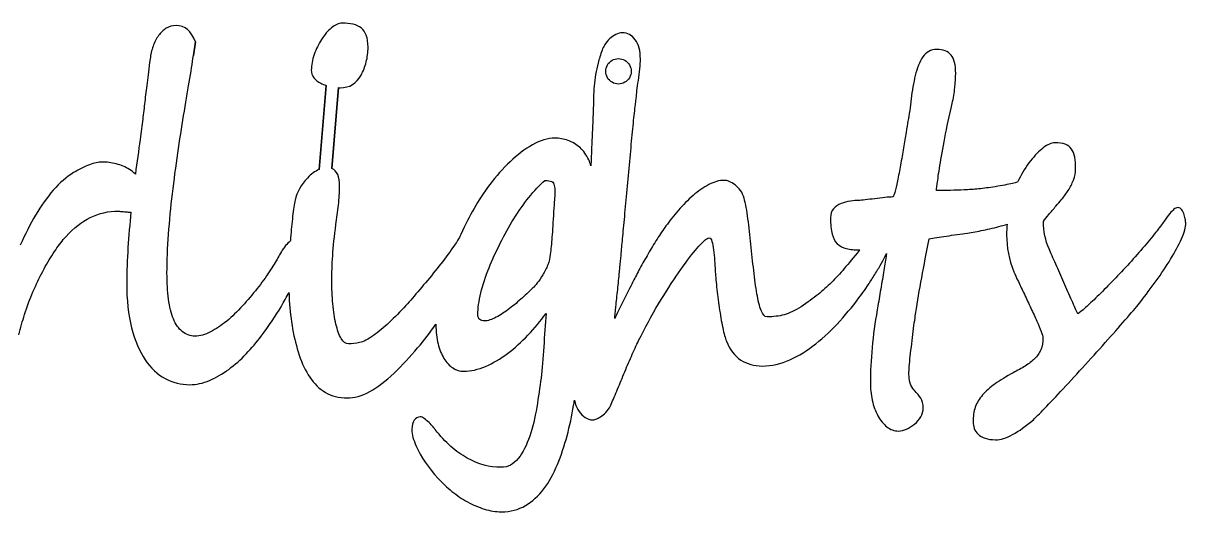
# Model space of a CAD drawing. Extents: x 31 to 161, y 109 to 137.
# Drawn here: x 96 to 160.8, y 109.4 to 136.6 of the extents above; entities that cross this region are included whole.
import ezdxf

# ---------------------------------------------------------------- set-up
doc = ezdxf.new("R2010")
doc.units = 0
doc.layers.add('Layer_1', color=7, linetype='CONTINUOUS')

msp = doc.modelspace()

# ---------------------------------------------------------------- linework, layer by layer
at = {"layer": 'Layer_1', "color": 7}
for points in [[(105.5148, 134.81153), (105.627311, 135.570002)], [(129.884393, 133.930636), (129.884393, 133.930636)], [(112.907386, 133.144655), (112.516909, 128.452711)], [(113.225061, 128.505613), (113.595683, 133.021169)], [(125.085007, 127.852861), (125.085004, 127.852861)]]:
    msp.add_lwpolyline(points, close=True, dxfattribs=at)
for points in [[(113.787611, 136.610697), (113.602296, 136.610677), (113.40706, 136.526891), (113.205206, 136.354933)], [(114.40311, 136.55778), (114.22441, 136.597441), (114.019245, 136.610677), (113.787611, 136.610697)], [(114.85315, 136.346113), (114.730708, 136.443108), (114.581796, 136.518071), (114.40311, 136.55778)], [(103.575652, 135.92278), (103.453212, 135.75078), (103.35063, 135.547935), (103.271213, 135.323058)], [(104.00584, 136.328475), (103.840382, 136.227033), (103.698088, 136.094738), (103.575652, 135.92278)], [(104.555155, 136.478405), (104.356603, 136.478385), (104.17129, 136.429877), (104.00584, 136.328475)], [(105.627311, 135.570002), (105.402284, 136.178524), (105.0449, 136.478385), (104.555155, 136.478405)], [(113.205206, 136.354933), (113.003347, 136.182935), (112.818034, 135.971266), (112.649274, 135.711113)], [(115.137734, 135.940419), (115.071545, 136.116788), (114.975581, 136.24908), (114.85315, 136.346113)], [(115.237009, 135.278961), (115.237, 135.543524), (115.20391, 135.76401), (115.137734, 135.940419)], [(129.022819, 135.984502), (128.900377, 135.918338), (128.787866, 135.834552), (128.685287, 135.737558)], [(129.40006, 136.081516), (129.274308, 136.081496), (129.145253, 136.05063), (129.022819, 135.984502)], [(130.108212, 135.69346), (129.912968, 135.953616), (129.678021, 136.081496), (129.40006, 136.081516)], [(103.271213, 135.323058), (103.191793, 135.098144), (103.138845, 134.864427), (103.105757, 134.617502)], [(112.649274, 135.711113), (112.480505, 135.450919), (112.344829, 135.168696), (112.238942, 134.864447)], [(115.137734, 134.449933), (115.20391, 134.710088), (115.237, 134.987899), (115.237009, 135.278961)], [(128.427175, 135.420058), (128.354373, 135.305388), (128.301428, 135.199555), (128.268338, 135.102558)], [(128.685287, 135.737558), (128.582702, 135.640527), (128.499974, 135.534694), (128.427175, 135.420058)], [(130.399415, 134.599849), (130.399409, 135.067263), (130.303445, 135.433268), (130.108212, 135.69346)], [(103.105757, 134.617502), (103.039573, 134.105958), (102.980007, 133.660574), (102.933683, 133.285766)], [(105.283161, 133.329863), (105.379119, 133.898699), (105.455232, 134.38818), (105.5148, 134.81153)], [(112.238942, 134.864447), (112.133044, 134.560158), (112.080102, 134.264708), (112.080102, 133.991322)], [(128.268338, 135.102558), (128.175681, 134.846777), (128.099569, 134.61306), (128.043316, 134.397002)], [(128.822254, 134.543862), (129.041339, 134.67035), (129.311262, 134.67035), (129.530347, 134.543862)], [(146.117756, 134.732113), (145.935751, 134.454282), (145.800075, 134.110324), (145.700806, 133.700238)], [(146.89871, 135.146627), (146.561172, 135.146607), (146.299753, 135.009904), (146.117756, 134.732113)], [(147.6929, 134.837946), (147.520818, 135.045182), (147.256088, 135.146607), (146.89871, 135.146627)], [(147.951012, 133.806071), (147.951004, 134.282304), (147.864968, 134.630671), (147.6929, 134.837946)], [(112.080102, 133.991322), (112.080102, 133.832555), (112.126429, 133.691444), (112.225703, 133.567988)], [(114.846532, 133.717919), (114.972273, 133.947208), (115.071545, 134.189741), (115.137734, 134.449933)], [(128.043316, 134.397002), (127.987058, 134.180907), (127.940731, 133.964832), (127.904333, 133.753183)], [(128.468208, 133.930636), (128.468208, 134.183613), (128.60317, 134.417373), (128.822254, 134.543862)], [(129.530347, 134.543862), (129.749431, 134.417373), (129.884393, 134.183613), (129.884393, 133.930636)], [(130.286904, 133.426863), (130.316681, 133.638513), (130.343154, 133.85018), (130.366324, 134.070683)], [(130.366324, 134.070683), (130.389495, 134.291152), (130.399409, 134.467541), (130.399415, 134.599849)], [(104.972104, 131.468961), (105.081299, 132.139222), (105.187191, 132.760991), (105.283161, 133.329863)], [(112.225703, 133.567988), (112.324975, 133.444499), (112.450722, 133.347485), (112.602944, 133.268127)], [(113.688337, 133.012363), (114.211176, 133.012347), (114.595032, 133.250472), (114.846532, 133.717919)], [(127.904333, 133.753183), (127.867932, 133.541499), (127.841457, 133.334241), (127.824916, 133.118183)], [(128.822254, 133.317409), (128.603169, 133.443898), (128.468208, 133.677658), (128.468208, 133.930636)], [(129.530346, 133.317409), (129.311262, 133.190921), (129.041339, 133.190921), (128.822254, 133.317409)], [(129.884393, 133.930636), (129.884393, 133.677658), (129.749431, 133.443898), (129.530346, 133.317409)], [(130.207484, 132.853599), (130.230654, 133.02556), (130.257115, 133.21518), (130.286904, 133.426863)], [(145.700806, 133.700238), (145.601529, 133.290115), (145.525417, 132.853554), (145.475785, 132.39496)], [(147.904683, 133.02996), (147.934468, 133.329804), (147.951004, 133.585568), (147.951012, 133.806071)], [(102.933683, 133.285766), (102.887354, 132.910924), (102.844332, 132.562555), (102.807937, 132.236252)], [(112.602944, 133.268127), (112.69577, 133.219712), (112.799789, 133.179939), (112.907386, 133.144655)], [(113.595683, 133.021169), (113.626062, 133.02004), (113.658136, 133.012335), (113.688337, 133.012363)], [(127.824916, 133.118183), (127.808349, 132.902088), (127.798443, 132.668374), (127.791825, 132.421447)], [(130.174393, 132.52728), (130.17439, 132.57136), (130.184327, 132.681602), (130.207484, 132.853599)], [(147.752463, 132.130377), (147.82526, 132.430221), (147.874897, 132.730082), (147.904683, 133.02996)], [(102.807937, 132.236252), (102.771533, 131.909916), (102.735134, 131.583597), (102.695426, 131.257294)], [(127.791825, 132.421447), (127.785193, 132.209763), (127.775287, 131.945182), (127.765353, 131.636516)], [(130.094976, 131.857002), (130.128061, 132.178896), (130.154528, 132.403791), (130.174393, 132.52728)], [(145.475785, 132.39496), (145.426145, 131.936332), (145.363271, 131.521818), (145.290475, 131.151418)], [(147.34875, 130.225377), (147.461258, 130.816265), (147.59362, 131.451263), (147.752463, 132.130377)], [(104.647808, 129.361113), (104.757006, 130.097522), (104.862898, 130.798669), (104.972104, 131.468961)], [(127.765353, 131.636516), (127.755419, 131.327821), (127.742182, 131.001502), (127.725644, 130.648738)], [(129.975847, 130.719294), (130.018861, 131.155841), (130.06188, 131.535077), (130.094976, 131.857002)], [(102.695426, 131.257294), (102.655714, 130.93096), (102.609388, 130.551724), (102.549825, 130.128405)], [(145.290475, 131.151418), (145.264003, 131.001474), (145.227599, 130.789807), (145.184582, 130.525238)], [(102.549825, 130.128405), (102.464167, 129.513762), (102.374031, 128.877207), (102.285094, 128.205766)], [(125.647515, 130.207766), (125.243796, 130.207752), (124.826844, 130.08428), (124.396664, 129.837349)], [(126.375521, 130.075474), (126.130637, 130.163655), (125.885764, 130.207752), (125.647515, 130.207766)], [(127.037346, 129.678599), (126.838792, 129.859382), (126.620389, 129.987269), (126.375521, 130.075474)], [(127.725644, 130.648738), (127.709106, 130.295946), (127.692554, 129.938757), (127.679317, 129.572766)], [(129.843482, 129.290544), (129.889806, 129.806469), (129.932822, 130.282719), (129.975847, 130.719294)], [(145.184582, 130.525238), (145.141561, 130.26064), (145.098544, 129.97401), (145.045599, 129.660932)], [(147.070784, 128.681974), (147.14027, 129.118524), (147.236236, 129.63446), (147.34875, 130.225377)], [(124.396664, 129.837349), (123.966475, 129.590394), (123.549526, 129.277302), (123.145815, 128.893669)], [(127.527098, 128.999502), (127.401343, 129.268482), (127.235884, 129.497785), (127.037346, 129.678599)], [(127.679317, 129.572766), (127.667944, 129.258602), (127.653409, 128.959017), (127.639606, 128.664363)], [(145.045599, 129.660932), (144.992652, 129.347829), (144.936393, 129.030329), (144.880144, 128.708432)], [(152.828662, 129.669723), (152.587091, 129.484501), (152.352146, 129.241968), (152.113892, 128.93771)], [(153.464014, 129.943126), (153.285317, 129.943115), (153.070224, 129.854918), (152.828662, 129.669723)], [(154.04642, 129.863751), (153.894195, 129.921062), (153.702266, 129.943115), (153.464014, 129.943126)], [(154.397185, 129.599168), (154.314452, 129.718215), (154.198633, 129.806409), (154.04642, 129.863751)], [(154.57588, 129.149376), (154.542784, 129.330159), (154.47991, 129.48009), (154.397185, 129.599168)], [(100.438602, 128.876044), (100.226811, 128.876033), (99.988553, 128.827524), (99.723832, 128.726113)], [(101.219556, 128.770211), (100.951507, 128.840755), (100.690087, 128.876033), (100.438602, 128.876044)], [(104.349987, 127.112155), (104.439331, 127.870616), (104.538605, 128.624677), (104.647808, 129.361113)], [(123.145815, 128.893669), (122.742099, 128.51001), (122.368169, 128.086677), (122.020714, 127.623669)], [(127.639606, 128.664363), (127.609696, 128.783314), (127.57612, 128.894626), (127.527098, 128.999502)], [(129.697881, 127.729502), (129.747512, 128.254246), (129.79715, 128.774594), (129.843482, 129.290544)], [(152.113892, 128.93771), (151.875631, 128.633426), (151.653917, 128.285059), (151.458684, 127.897015)], [(154.622206, 128.487918), (154.622201, 128.74367), (154.60897, 128.968565), (154.57588, 129.149376)], [(98.850224, 128.285141), (98.446503, 128.038185), (98.069262, 127.711866), (97.718502, 127.306183)], [(99.723832, 128.726113), (99.459093, 128.62468), (99.167891, 128.479158), (98.850224, 128.285141)], [(101.95418, 128.46153), (101.732458, 128.598222), (101.487582, 128.699644), (101.219556, 128.770211)], [(102.285094, 128.205766), (102.185766, 128.298885), (102.076772, 128.385934), (101.95418, 128.46153)], [(112.516909, 128.452711), (112.283618, 128.363514), (112.066784, 128.206012), (111.861702, 127.98528)], [(113.655246, 127.509016), (113.655244, 128.069998), (113.511144, 128.4021), (113.225061, 128.505613)], [(144.880144, 128.708432), (144.823886, 128.38651), (144.76763, 128.09106), (144.714688, 127.826488)], [(146.925182, 127.658918), (146.95496, 127.905851), (147.001286, 128.245399), (147.070784, 128.681974)], [(154.503078, 127.870557), (154.582492, 128.073393), (154.622201, 128.27624), (154.622206, 128.487918)], [(111.861702, 127.98528), (111.504312, 127.597213), (111.272676, 127.191519), (111.173404, 126.759377)], [(113.589065, 126.477141), (113.632076, 126.843135), (113.655244, 127.182688), (113.655246, 127.509016)], [(122.020714, 127.623669), (121.673253, 127.160638), (121.37874, 126.715258), (121.140485, 126.291933)], [(124.191542, 126.900361), (124.486046, 127.270767), (124.787177, 127.588267), (125.085007, 127.852861)], [(125.085004, 127.852861), (125.257072, 127.844028), (125.382819, 127.821984), (125.462242, 127.782306)], [(125.462242, 127.782306), (125.541656, 127.742609), (125.58798, 127.667642), (125.607843, 127.56182)], [(125.607843, 127.56182), (125.627683, 127.473614), (125.640928, 127.332503), (125.640936, 127.138486)], [(129.558898, 126.203738), (129.605222, 126.697616), (129.648241, 127.204735), (129.697881, 127.729502)], [(134.204908, 127.614849), (133.907078, 127.456088), (133.615876, 127.253241), (133.3313, 127.006308)], [(135.065279, 127.852974), (134.787304, 127.852963), (134.50272, 127.773588), (134.204908, 127.614849)], [(135.336627, 127.791238), (135.227418, 127.835313), (135.13807, 127.852963), (135.065279, 127.852974)], [(135.667541, 127.59721), (135.558327, 127.680985), (135.445819, 127.74713), (135.336627, 127.791238)], [(135.97198, 127.28853), (135.879315, 127.411991), (135.77673, 127.513416), (135.667541, 127.59721)], [(144.714688, 127.826488), (144.661738, 127.561893), (144.6121, 127.350226), (144.562469, 127.182668)], [(146.878856, 127.288502), (146.87885, 127.28849), (146.895394, 127.411963), (146.925182, 127.658918)], [(150.14827, 127.50014), (149.817351, 127.447212), (149.509599, 127.403112), (149.228333, 127.376668)], [(151.121152, 127.685348), (150.856414, 127.623601), (150.532121, 127.561865), (150.14827, 127.50014)], [(151.392501, 127.747085), (151.29887, 127.724366), (151.224336, 127.709408), (151.121152, 127.685348)], [(151.458684, 127.897015), (151.433736, 127.847431), (151.415663, 127.796956), (151.392501, 127.747085)], [(154.218493, 127.297293), (154.330998, 127.47367), (154.423652, 127.667698), (154.503078, 127.870557)], [(97.718502, 127.306183), (97.367728, 126.900477), (97.036819, 126.437458), (96.732384, 125.92153)], [(104.131587, 124.854377), (104.187837, 125.604022), (104.260639, 126.353674), (104.349987, 127.112155)], [(123.351025, 125.700917), (123.619057, 126.133058), (123.897023, 126.529936), (124.191542, 126.900361)], [(125.640936, 127.138486), (125.640928, 127.041464), (125.631002, 126.917992), (125.614464, 126.76807)], [(133.3313, 127.006308), (133.046707, 126.759355), (132.775359, 126.485952), (132.517255, 126.186099)], [(136.170529, 126.865197), (136.130809, 127.023935), (136.064625, 127.165046), (135.97198, 127.28853)], [(136.388929, 125.709849), (136.329355, 126.164041), (136.256553, 126.547685), (136.170529, 126.865197)], [(144.013154, 126.90046), (143.831149, 126.87839), (143.645836, 126.851946), (143.450601, 126.829905)], [(144.436722, 126.926904), (144.337445, 126.926896), (144.195151, 126.922474), (144.013154, 126.90046)], [(144.562469, 127.182668), (144.512829, 127.015088), (144.469807, 126.926896), (144.436722, 126.926904)], [(147.65981, 127.297307), (147.411618, 127.292961), (147.150198, 127.288473), (146.878856, 127.288502)], [(148.420907, 127.323751), (148.162789, 127.310515), (147.907985, 127.301681), (147.65981, 127.297307)], [(149.228333, 127.376668), (148.947051, 127.350195), (148.679013, 127.336959), (148.420907, 127.323751)], [(153.861107, 126.812223), (153.986851, 126.962143), (154.10598, 127.120896), (154.218493, 127.297293)], [(111.173404, 126.759377), (111.127074, 126.53888), (111.084055, 126.234611), (111.041039, 125.850975)], [(113.450082, 125.392349), (113.503021, 125.745119), (113.546041, 126.111124), (113.589065, 126.477141)], [(121.140485, 126.291933), (120.902228, 125.868591), (120.657352, 125.38793), (120.405861, 124.845544)], [(125.614464, 126.76807), (125.597897, 126.618131), (125.581373, 126.397642), (125.568137, 126.097792)], [(129.433151, 124.880822), (129.469546, 125.268869), (129.512565, 125.709841), (129.558898, 126.203738)], [(141.154068, 126.27428), (141.04156, 126.146388), (140.981994, 125.97441), (140.981994, 125.762752)], [(141.57102, 126.565321), (141.405562, 126.499166), (141.266579, 126.402152), (141.154068, 126.27428)], [(142.087242, 126.697613), (141.90855, 126.675543), (141.736476, 126.631457), (141.57102, 126.565321)], [(142.563757, 126.732891), (142.424774, 126.732879), (142.265936, 126.719655), (142.087242, 126.697613)], [(142.907904, 126.768169), (142.742446, 126.746099), (142.629938, 126.732879), (142.563757, 126.732891)], [(143.450601, 126.829905), (143.255359, 126.807835), (143.07336, 126.79021), (142.907904, 126.768169)], [(153.1331, 125.947918), (153.258842, 126.093429), (153.391207, 126.247768), (153.530196, 126.415348)], [(153.530196, 126.415348), (153.622846, 126.52999), (153.735357, 126.662282), (153.861107, 126.812223)], [(160.102118, 126.247779), (160.035923, 126.190443), (159.959813, 126.111068), (159.870479, 126.000835)], [(160.320519, 126.335973), (160.24109, 126.335962), (160.168288, 126.305096), (160.102118, 126.247779)], [(160.532304, 126.212501), (160.476037, 126.296276), (160.406546, 126.335962), (160.320519, 126.335973)], [(160.671287, 125.930279), (160.638185, 126.031693), (160.588548, 126.128707), (160.532304, 126.212501)], [(96.732384, 125.92153), (96.427939, 125.405586), (96.143355, 124.841138), (95.87863, 124.237016)], [(98.274449, 124.554403), (99.081867, 125.533353), (100.034894, 126.06252), (101.14015, 126.141903)], [(101.14015, 126.141903), (101.179853, 126.141903), (101.246031, 126.137472), (101.332081, 126.133098)], [(101.332081, 126.133098), (101.418108, 126.128667), (101.510761, 126.124264), (101.610047, 126.115459)], [(101.610047, 126.115459), (101.70931, 126.106626), (101.801967, 126.093389), (101.888013, 126.089015)], [(102.040233, 126.089015), (101.973524, 125.42229), (101.919701, 124.75891), (101.874777, 124.10464)], [(101.888013, 126.089015), (101.967157, 126.085007), (102.011486, 126.089297), (102.040233, 126.089015)], [(111.041039, 125.850975), (110.99802, 125.467319), (110.958308, 125.070447), (110.92191, 124.66035)], [(122.596543, 124.351542), (122.831487, 124.818964), (123.082981, 125.268756), (123.351025, 125.700917)], [(125.568137, 126.097792), (125.535041, 125.533339), (125.505258, 125.065909), (125.475481, 124.6955)], [(132.517255, 126.186099), (132.259135, 125.88623), (132.027498, 125.595188), (131.822337, 125.312974)], [(136.547767, 124.289919), (136.498118, 124.779391), (136.448484, 125.255638), (136.388929, 125.709849)], [(140.981994, 125.762752), (140.981994, 125.392327), (141.015088, 125.092466), (141.074651, 124.863169)], [(152.83528, 125.568682), (152.908076, 125.674507), (153.007351, 125.802387), (153.1331, 125.947918)], [(153.146337, 124.034098), (152.947788, 124.501521), (152.841887, 125.013048), (152.83528, 125.568682)], [(159.552804, 125.577501), (159.430353, 125.405512), (159.274826, 125.198257), (159.089525, 124.96014)], [(159.870479, 126.000835), (159.781121, 125.890582), (159.675229, 125.749471), (159.552804, 125.577501)], [(160.737468, 125.648057), (160.724232, 125.736243), (160.704366, 125.828846), (160.671287, 125.930279)], [(160.757337, 125.489307), (160.757337, 125.506946), (160.750704, 125.559854), (160.737468, 125.648057)], [(113.271387, 123.654919), (113.304475, 124.170849), (113.364038, 124.748521), (113.450082, 125.392349)], [(131.822337, 125.312974), (131.663494, 125.09248), (131.498038, 124.849946), (131.32597, 124.58096)], [(148.023826, 124.836668), (148.225677, 124.867526), (148.420915, 124.88957), (148.606233, 124.916043)], [(148.606233, 124.916043), (148.877573, 124.960132), (149.172086, 125.013048), (149.493077, 125.074793)], [(149.493077, 125.074793), (149.814054, 125.136521), (150.148276, 125.220304), (150.485814, 125.312918)], [(150.485814, 125.312918), (150.594641, 125.342771), (150.700938, 125.375949), (150.81011, 125.409932)], [(150.81011, 125.409932), (150.793289, 125.207308), (150.783637, 125.005355), (150.783637, 124.81021)], [(159.089525, 124.96014), (158.871113, 124.677909), (158.626237, 124.382457), (158.3549, 124.069376)], [(160.519082, 124.598543), (160.677905, 124.955721), (160.757325, 125.251173), (160.757337, 125.489307)], [(97.70528, 123.769473), (97.90051, 124.069328), (98.089133, 124.333909), (98.274449, 124.554403)], [(104.045549, 122.684794), (104.045546, 123.381522), (104.075329, 124.104716), (104.131587, 124.854377)], [(110.908674, 124.457502), (110.818467, 124.391174), (110.730225, 124.313744), (110.650562, 124.219377)], [(110.92191, 124.66035), (110.915617, 124.589503), (110.914459, 124.527166), (110.908674, 124.457502)], [(120.333059, 124.677974), (120.191773, 124.444989), (120.013067, 124.171408), (119.783744, 123.857766)], [(120.405861, 124.845544), (120.380404, 124.790621), (120.35805, 124.733304), (120.333059, 124.677974)], [(121.974429, 122.984528), (122.153118, 123.425495), (122.361593, 123.884103), (122.596543, 124.351542)], [(125.475481, 124.6955), (125.445692, 124.325075), (125.415912, 123.998759), (125.382827, 123.725361)], [(129.347112, 123.928322), (129.366953, 124.175258), (129.396744, 124.492758), (129.433151, 124.880822)], [(131.32597, 124.58096), (131.153891, 124.31196), (130.988435, 124.038558), (130.8296, 123.760752)], [(133.463668, 123.963543), (133.738315, 124.294262), (133.933554, 124.492701), (134.052691, 124.572085)], [(134.052691, 124.572085), (134.112246, 124.616162), (134.178429, 124.642632), (134.244619, 124.64264)], [(134.244619, 124.64264), (134.304176, 124.642632), (134.347193, 124.576487), (134.383602, 124.448612)], [(134.383602, 124.448612), (134.419995, 124.320723), (134.453085, 124.166382), (134.476259, 123.981182)], [(136.706607, 122.83471), (136.653648, 123.315363), (136.597393, 123.800433), (136.547767, 124.289919)], [(141.074651, 124.863169), (141.134217, 124.633855), (141.22687, 124.457466), (141.359235, 124.325182)], [(141.359235, 124.325182), (141.4916, 124.192882), (141.663674, 124.10028), (141.868841, 124.05178)], [(146.058207, 122.42896), (146.187256, 123.116871), (146.32955, 123.840062), (146.475156, 124.589723)], [(146.475156, 124.589723), (146.59428, 124.616168), (146.73326, 124.642626), (146.898724, 124.669098)], [(146.898724, 124.669098), (147.064174, 124.695543), (147.242866, 124.722001), (147.434802, 124.748473)], [(147.434802, 124.748473), (147.626725, 124.774918), (147.821963, 124.80579), (148.023826, 124.836668)], [(150.783637, 124.81021), (150.783637, 124.113468), (150.915999, 123.434368), (151.18735, 122.764098)], [(159.91682, 123.460835), (160.158374, 123.857704), (160.360233, 124.241346), (160.519082, 124.598543)], [(97.129493, 122.781695), (97.318105, 123.138875), (97.510033, 123.469606), (97.70528, 123.769473)], [(101.874777, 124.10464), (101.828448, 123.429945), (101.801975, 122.781718), (101.801975, 122.155543)], [(110.412304, 123.884238), (110.342801, 123.765166), (110.279931, 123.646108), (110.220376, 123.54028)], [(110.650562, 124.219377), (110.561205, 124.113536), (110.481785, 124.003291), (110.412304, 123.884238)], [(113.218443, 122.287905), (113.218437, 122.684774), (113.238283, 123.138974), (113.271387, 123.654919)], [(119.783744, 123.857766), (119.532242, 123.513802), (119.260897, 123.165433), (118.976318, 122.808252)], [(125.382827, 123.725361), (125.369591, 123.540147), (125.323256, 123.350528), (125.243844, 123.152098)], [(129.307404, 123.504988), (129.314008, 123.540258), (129.327244, 123.681369), (129.347112, 123.928322)], [(130.8296, 123.760752), (130.670757, 123.482933), (130.515227, 123.213938), (130.372942, 122.949363)], [(132.523876, 122.702362), (132.874633, 123.209473), (133.189001, 123.632807), (133.463668, 123.963543)], [(134.476259, 123.981182), (134.499401, 123.795965), (134.515967, 123.597529), (134.529203, 123.390279)], [(142.583611, 123.937127), (142.272537, 123.557885), (141.991263, 123.227155), (141.749712, 122.94053)], [(141.868841, 124.05178), (142.074005, 124.003263), (142.325499, 123.981216), (142.62332, 123.981224)], [(142.62332, 123.981224), (142.609745, 123.964686), (142.597327, 123.953933), (142.583611, 123.937127)], [(144.013157, 123.593126), (144.046547, 123.661187), (144.070172, 123.724145), (144.099193, 123.787154)], [(144.099193, 123.787154), (144.08844, 123.716463), (144.086831, 123.694314), (144.07272, 123.601946)], [(153.516959, 123.187432), (153.368042, 123.522562), (153.245606, 123.804784), (153.146337, 124.034098)], [(158.3549, 124.069376), (158.083544, 123.756276), (157.805577, 123.434371), (157.51438, 123.116876)], [(110.220376, 123.54028), (110.094621, 123.319788), (109.93578, 123.059613), (109.737243, 122.75535)], [(121.517768, 121.582236), (121.630276, 122.04525), (121.782496, 122.508272), (121.974429, 122.984528)], [(125.243844, 123.152098), (125.164418, 122.953653), (125.068451, 122.768445), (124.965878, 122.596473)], [(129.234602, 122.755335), (129.264379, 123.077238), (129.287538, 123.328591), (129.307404, 123.504988)], [(134.529203, 123.390279), (134.54244, 123.183015), (134.555676, 123.002215), (134.562297, 122.843473)], [(143.397659, 122.534793), (143.520078, 122.728815), (143.639204, 122.922843), (143.748427, 123.108057)], [(143.748427, 123.108057), (143.857607, 123.293257), (143.946956, 123.452009), (144.013157, 123.593126)], [(144.07272, 123.601946), (144.033009, 123.341765), (143.986682, 123.046312), (143.933737, 122.711182)], [(153.973617, 122.164376), (153.818085, 122.512737), (153.665865, 122.852287), (153.516959, 123.187432)], [(157.51438, 123.116876), (157.223172, 122.799371), (156.928659, 122.49069), (156.640773, 122.190835)], [(159.109393, 122.252571), (159.407205, 122.662668), (159.675246, 123.063954), (159.91682, 123.460835)], [(96.586796, 121.643987), (96.758864, 122.049675), (96.940867, 122.4245), (97.129493, 122.781695)], [(104.131587, 121.238405), (104.075329, 121.670552), (104.045546, 122.155622), (104.045549, 122.684794)], [(109.737243, 122.75535), (109.538685, 122.451072), (109.313667, 122.142391), (109.062181, 121.820488)], [(118.976318, 122.808252), (118.691725, 122.451058), (118.40383, 122.107099), (118.115946, 121.767558)], [(124.965878, 122.596473), (124.863287, 122.424486), (124.764015, 122.270147), (124.661436, 122.137861)], [(129.13533, 121.767558), (129.171723, 122.107099), (129.204816, 122.433419), (129.234602, 122.755335)], [(130.372942, 122.949363), (130.230643, 122.684774), (130.108206, 122.446649), (130.00232, 122.234988)], [(131.412008, 120.973751), (131.80248, 121.621973), (132.173102, 122.19524), (132.523876, 122.702362)], [(134.562297, 122.843473), (134.575533, 122.605343), (134.601997, 122.296662), (134.641714, 121.917432)], [(136.885299, 121.538252), (136.819107, 121.921894), (136.759541, 122.354044), (136.706607, 122.83471)], [(141.749712, 122.94053), (141.50813, 122.653891), (141.269872, 122.398127), (141.034942, 122.164419)], [(143.040272, 121.970348), (143.159384, 122.155551), (143.275202, 122.340759), (143.397659, 122.534793)], [(143.933737, 122.711182), (143.880789, 122.376037), (143.817916, 122.023259), (143.755045, 121.652848)], [(145.727293, 120.488682), (145.819944, 121.097218), (145.929147, 121.741037), (146.058207, 122.42896)], [(151.18735, 122.764098), (151.246911, 122.614162), (151.332949, 122.428954), (151.438844, 122.208473)], [(101.801975, 122.155543), (101.801975, 121.194218), (101.891318, 120.35637), (102.073323, 119.642001)], [(109.062181, 121.820488), (108.810679, 121.498572), (108.53602, 121.176663), (108.248137, 120.859169)], [(113.278006, 120.973808), (113.238286, 121.397138), (113.218437, 121.838108), (113.218443, 122.287905)], [(118.115946, 121.767558), (117.828043, 121.428002), (117.573242, 121.132552), (117.348229, 120.885613)], [(124.416563, 121.864459), (124.251102, 121.705703), (124.055863, 121.520495), (123.827537, 121.308834)], [(124.661436, 122.137861), (124.558848, 122.005564), (124.476123, 121.91737), (124.416563, 121.864459)], [(129.036056, 120.806238), (129.065833, 121.106094), (129.098923, 121.428002), (129.13533, 121.767558)], [(129.797152, 121.820474), (129.704493, 121.63526), (129.601911, 121.445641), (129.499332, 121.238391)], [(130.00232, 122.234988), (129.955987, 122.146788), (129.889806, 122.005677), (129.797152, 121.820474)], [(134.641714, 121.917432), (134.681417, 121.53819), (134.727741, 121.154543), (134.787315, 120.762085)], [(141.034942, 122.164419), (140.799978, 121.930696), (140.551795, 121.705802), (140.287079, 121.494141)], [(142.709361, 121.494098), (142.808619, 121.626384), (142.921129, 121.785134), (143.040272, 121.970348)], [(151.438844, 122.208473), (151.544734, 121.987982), (151.657242, 121.754265), (151.776374, 121.502918)], [(154.417042, 121.15896), (154.278053, 121.476457), (154.129142, 121.816001), (153.973617, 122.164376)], [(156.640773, 122.190835), (156.352872, 121.890968), (156.084834, 121.621976), (155.833346, 121.379446)], [(158.249022, 121.097223), (158.52698, 121.458815), (158.811561, 121.842462), (159.109393, 122.252571)], [(96.116899, 120.373987), (96.25588, 120.814956), (96.414717, 121.238287), (96.586796, 121.643987)], [(104.402935, 120.135975), (104.277183, 120.440241), (104.187837, 120.80625), (104.131587, 121.238405)], [(110.399082, 120.814987), (110.563705, 121.092874), (110.707658, 121.361841), (110.835886, 121.608737)], [(110.835886, 121.608737), (110.842772, 121.457006), (110.845961, 121.306477), (110.855726, 121.150126)], [(110.855726, 121.150126), (110.88882, 120.620954), (110.95169, 120.096198), (111.041039, 119.580265)], [(121.352313, 120.382792), (121.35231, 120.717925), (121.405258, 121.119209), (121.517768, 121.582236)], [(123.827537, 121.308834), (123.599202, 121.097161), (123.360945, 120.898722), (123.112767, 120.709111)], [(129.499332, 121.238391), (129.396747, 121.031127), (129.297472, 120.828283), (129.201511, 120.629849)], [(137.116939, 120.603391), (137.027579, 120.841513), (136.951472, 121.154602), (136.885299, 121.538252)], [(140.287079, 121.494141), (140.022334, 121.282468), (139.711278, 121.053166), (139.347287, 120.815044)], [(141.504839, 120.012432), (141.931698, 120.488676), (142.332103, 120.982565), (142.709361, 121.494098)], [(143.755045, 121.652848), (143.692169, 121.282426), (143.635913, 120.938471), (143.582969, 120.629793)], [(151.776374, 121.502918), (151.8955, 121.251557), (152.011318, 120.995793), (152.13376, 120.735626)], [(154.741335, 120.409307), (154.66191, 120.594509), (154.55602, 120.841457), (154.417042, 121.15896)], [(155.833346, 121.379446), (155.581847, 121.136907), (155.360136, 120.934057), (155.171521, 120.762085)], [(157.514394, 120.215279), (157.838682, 120.590101), (158.083558, 120.885551), (158.249022, 121.097223)], [(95.792606, 119.253917), (95.898493, 119.637562), (96.004386, 120.012387), (96.116899, 120.373987)], [(108.248137, 120.859169), (107.960233, 120.541663), (107.669034, 120.259441), (107.367911, 120.012502)], [(109.287217, 119.165751), (109.73063, 119.76547), (110.101253, 120.312276), (110.399082, 120.814987)], [(113.450082, 119.844919), (113.373967, 120.175644), (113.317711, 120.550472), (113.278006, 120.973808)], [(117.348229, 120.885613), (116.706252, 120.180052), (116.103993, 119.61561), (115.534829, 119.201099)], [(121.458205, 120.10057), (121.385401, 120.149072), (121.35231, 120.241675), (121.352313, 120.382792)], [(123.112767, 120.709111), (122.864581, 120.519489), (122.616397, 120.356328), (122.371525, 120.224042)], [(124.138555, 119.227501), (124.502553, 119.615554), (124.840083, 120.021248), (125.144527, 120.435765)], [(125.144527, 120.435765), (125.10481, 119.83604), (125.061794, 119.214271), (125.01878, 118.574862)], [(128.969872, 120.153599), (128.983108, 120.285888), (129.006267, 120.506371), (129.036056, 120.806238)], [(129.201511, 120.629849), (129.105544, 120.431408), (129.029432, 120.268249), (128.969872, 120.153599)], [(130.300143, 118.92764), (130.650906, 119.642012), (131.021526, 120.325518), (131.412008, 120.973751)], [(134.787315, 120.762085), (134.84687, 120.369615), (134.909743, 119.99479), (134.979246, 119.650835)], [(137.44785, 120.250613), (137.315473, 120.250608), (137.20627, 120.365263), (137.116939, 120.603391)], [(138.857536, 120.541641), (138.705305, 120.47108), (138.556393, 120.409346), (138.407496, 120.365252)], [(139.347287, 120.815044), (139.175199, 120.700388), (139.009741, 120.612191), (138.857536, 120.541641)], [(143.582969, 120.629793), (143.457222, 119.924235), (143.364565, 119.227498), (143.298384, 118.530765)], [(145.66773, 120.04771), (145.694202, 120.232915), (145.714057, 120.382843), (145.727293, 120.488682)], [(152.13376, 120.735626), (152.256194, 120.475448), (152.372015, 120.232912), (152.471289, 120.012432)], [(155.171521, 120.762085), (154.982895, 120.590101), (154.840601, 120.471037), (154.741335, 120.409307)], [(104.892684, 119.430419), (104.694132, 119.597986), (104.528676, 119.831699), (104.402935, 120.135975)], [(107.367911, 120.012502), (107.066771, 119.765555), (106.765643, 119.567116), (106.467828, 119.41278)], [(113.741285, 119.042349), (113.625461, 119.245194), (113.526186, 119.514185), (113.450082, 119.844919)], [(117.996818, 118.513112), (118.362916, 118.945897), (118.697333, 119.389198), (119.016029, 119.836029)], [(119.016029, 119.836029), (119.015987, 119.827393), (119.016029, 119.818164), (119.016029, 119.809585)], [(119.016029, 119.809585), (119.016029, 119.412707), (119.055738, 119.059929), (119.135158, 118.742432)], [(121.709699, 120.021195), (121.617037, 120.021192), (121.531005, 120.052059), (121.458205, 120.10057)], [(122.371525, 120.224042), (122.126646, 120.091748), (121.908243, 120.021192), (121.709699, 120.021195)], [(137.950837, 120.277057), (137.795294, 120.259419), (137.62653, 120.250585), (137.44785, 120.250613)], [(138.407496, 120.365252), (138.258573, 120.321152), (138.106353, 120.294696), (137.950837, 120.277057)], [(140.161335, 118.742432), (140.627904, 119.112846), (141.077947, 119.536179), (141.504839, 120.012432)], [(145.581692, 119.439168), (145.611472, 119.659651), (145.641252, 119.862498), (145.66773, 120.04771)], [(152.471289, 120.012432), (152.570561, 119.791943), (152.646671, 119.597915), (152.709547, 119.430348)], [(156.422384, 118.980557), (156.822781, 119.430346), (157.190096, 119.840448), (157.514394, 120.215279)], [(102.073323, 119.642001), (102.255323, 118.927623), (102.510127, 118.332312), (102.827805, 117.860473)], [(105.607457, 119.174655), (105.329482, 119.174652), (105.091227, 119.262847), (104.892684, 119.430419)], [(106.467828, 119.41278), (106.170002, 119.258436), (105.885415, 119.174652), (105.607457, 119.174655)], [(108.459936, 118.186793), (108.767677, 118.513109), (109.042333, 118.839429), (109.287217, 119.165751)], [(111.041039, 119.580265), (111.130382, 119.064326), (111.252821, 118.579254), (111.405041, 118.116237)], [(115.534829, 119.201099), (115.237, 118.98943), (114.978891, 118.861549), (114.767112, 118.813044)], [(123.000214, 118.204446), (123.397306, 118.499896), (123.774544, 118.839443), (124.138555, 119.227501)], [(134.979246, 119.650835), (135.048727, 119.306873), (135.118218, 119.059929), (135.184411, 118.901182)], [(145.502274, 118.751251), (145.528747, 118.993782), (145.551906, 119.218679), (145.581692, 119.439168)], [(152.808821, 119.08639), (152.808819, 118.821804), (152.76911, 118.592501), (152.689693, 118.407293)], [(152.709547, 119.430348), (152.772418, 119.262776), (152.808819, 119.148123), (152.808821, 119.08639)], [(114.151616, 118.742488), (113.992773, 118.742485), (113.857097, 118.839499), (113.741285, 119.042349)], [(114.767112, 118.813044), (114.555324, 118.764527), (114.350159, 118.742485), (114.151616, 118.742488)], [(116.686403, 117.11082), (117.149674, 117.560612), (117.586478, 118.028043), (117.996818, 118.513112)], [(119.135158, 118.742432), (119.214575, 118.424929), (119.327086, 118.155934), (119.466069, 117.931043)], [(125.01878, 118.574862), (124.975755, 117.935451), (124.926118, 117.357776), (124.866561, 116.837432)], [(129.89643, 118.045696), (130.03541, 118.367604), (130.167775, 118.663054), (130.300143, 118.92764)], [(135.184411, 118.901182), (135.37633, 118.41611), (135.644368, 118.063332), (135.985219, 117.842848)], [(138.718555, 117.851668), (139.214911, 118.076559), (139.694734, 118.372012), (140.161335, 118.742432)], [(143.298384, 118.530765), (143.232203, 117.834026), (143.199112, 117.19021), (143.199112, 116.608126)], [(145.422854, 118.063335), (145.446025, 118.279407), (145.475796, 118.508712), (145.502274, 118.751251)], [(155.171535, 117.587085), (155.608333, 118.06774), (156.021972, 118.530762), (156.422384, 118.980557)], [(102.827805, 117.860473), (103.145477, 117.388632), (103.512789, 117.040265), (103.93967, 116.810959)], [(107.480433, 117.322487), (107.824578, 117.57384), (108.152178, 117.86047), (108.459936, 118.186793)], [(111.405041, 118.116237), (111.55726, 117.653215), (111.752496, 117.238701), (111.994067, 116.881515)], [(119.466069, 117.931043), (119.60505, 117.706146), (119.767198, 117.525348), (119.955821, 117.401876)], [(121.782456, 117.490071), (122.196095, 117.670868), (122.603116, 117.908993), (123.000214, 118.204446)], [(129.47948, 117.066737), (129.61515, 117.397465), (129.757444, 117.723785), (129.89643, 118.045696)], [(135.985219, 117.842848), (136.326047, 117.62236), (136.726453, 117.50771), (137.183122, 117.50771)], [(137.183122, 117.50771), (137.712569, 117.50771), (138.222174, 117.626771), (138.718555, 117.851668)], [(145.369909, 117.481251), (145.383146, 117.653229), (145.399687, 117.847257), (145.422854, 118.063335)], [(152.345542, 117.913404), (152.196631, 117.767882), (152.017936, 117.631182), (151.816082, 117.50771)], [(152.689693, 118.407293), (152.61027, 118.222085), (152.494448, 118.058923), (152.345542, 117.913404)], [(106.414895, 116.705126), (106.782204, 116.863876), (107.13628, 117.071132), (107.480433, 117.322487)], [(119.955821, 117.401876), (120.144438, 117.278404), (120.346295, 117.216668), (120.55808, 117.216668)], [(120.55808, 117.216668), (120.961791, 117.216668), (121.368812, 117.309271), (121.782456, 117.490071)], [(145.350041, 117.084376), (145.350021, 117.172571), (145.356673, 117.309271), (145.369909, 117.481251)], [(151.816082, 117.50771), (151.614223, 117.384237), (151.392512, 117.260765), (151.141021, 117.128473)], [(153.933923, 116.23771), (154.321084, 116.652223), (154.734726, 117.106423), (155.171535, 117.587085)], [(103.93967, 116.810959), (104.366543, 116.581654), (104.826511, 116.467001), (105.316266, 116.467001)], [(105.316266, 116.467001), (105.680267, 116.467001), (106.047577, 116.546376), (106.414895, 116.705126)], [(111.994067, 116.881515), (112.235629, 116.524329), (112.526832, 116.242107), (112.867674, 116.034848)], [(115.33628, 116.087765), (115.7797, 116.330301), (116.22974, 116.669848), (116.686403, 117.11082)], [(124.866561, 116.837432), (124.806989, 116.334723), (124.724262, 115.787921), (124.628303, 115.205835)], [(129.082385, 116.105418), (129.211437, 116.414098), (129.343802, 116.736007), (129.47948, 117.066737)], [(143.199112, 116.608126), (143.199112, 116.264168), (143.2322, 115.929029), (143.305002, 115.60271)], [(145.462552, 116.431737), (145.38975, 116.559621), (145.350038, 116.775696), (145.350041, 117.084376)], [(150.141666, 116.511112), (149.860389, 116.312676), (149.62875, 116.105418), (149.44675, 115.893751)], [(151.141021, 117.128473), (150.757162, 116.916807), (150.422937, 116.709548), (150.141666, 116.511112)], [(112.867674, 116.034848), (113.208511, 115.827593), (113.608914, 115.726168), (114.072196, 115.726168)], [(114.072196, 115.726168), (114.469288, 115.726168), (114.892853, 115.845232), (115.33628, 116.087765)], [(128.73162, 115.28521), (128.837507, 115.523337), (128.953328, 115.79674), (129.082385, 116.105418)], [(145.680955, 116.123057), (145.60815, 116.202432), (145.535348, 116.303857), (145.462552, 116.431737)], [(146.011866, 115.708543), (145.922515, 115.840837), (145.813314, 115.981946), (145.680955, 116.123057)], [(149.44675, 115.893751), (149.264748, 115.682087), (149.129073, 115.45719), (149.043037, 115.214654)], [(152.908093, 115.152918), (153.205911, 115.461601), (153.546751, 115.823198), (153.933923, 116.23771)], [(124.628303, 115.205835), (124.532331, 114.623754), (124.403279, 114.085768), (124.237826, 113.591876)], [(126.315958, 113.618335), (126.464859, 114.178371), (126.587298, 114.742815), (126.67996, 115.311668)], [(126.67996, 115.311668), (126.696244, 115.411713), (126.711016, 115.504437), (126.72629, 115.60271)], [(126.72629, 115.60271), (126.738058, 115.550117), (126.742602, 115.496554), (126.75938, 115.44396)], [(126.75938, 115.44396), (126.815636, 115.267573), (126.89505, 115.113232), (126.99102, 114.976529)], [(128.473508, 114.923612), (128.572776, 115.025037), (128.658815, 115.144101), (128.73162, 115.28521)], [(143.305002, 115.60271), (143.377801, 115.276393), (143.483694, 114.985351), (143.62268, 114.729585)], [(146.144231, 115.170557), (146.144228, 115.399862), (146.101209, 115.576254), (146.011866, 115.708543)], [(149.043037, 115.214654), (148.956999, 114.972121), (148.91729, 114.69431), (148.91729, 114.385626)], [(118.142419, 114.676668), (118.010057, 114.676671), (117.900854, 114.614932), (117.811508, 114.48264)], [(118.36744, 114.579654), (118.278094, 114.645801), (118.201985, 114.676671), (118.142419, 114.676668)], [(118.63217, 114.359168), (118.546132, 114.442954), (118.456786, 114.51351), (118.36744, 114.579654)], [(126.99102, 114.976529), (127.086981, 114.839829), (127.199492, 114.729585), (127.328549, 114.64139)], [(127.328549, 114.64139), (127.457604, 114.553196), (127.593276, 114.509098), (127.73888, 114.509098)], [(127.73888, 114.509098), (127.778589, 114.509098), (127.838152, 114.517932), (127.917575, 114.544376)], [(127.917575, 114.544376), (127.99699, 114.570849), (128.086335, 114.614935), (128.182302, 114.676668)], [(128.182302, 114.676668), (128.278266, 114.738407), (128.374227, 114.82219), (128.473508, 114.923612)], [(143.62268, 114.729585), (143.76166, 114.473823), (143.927116, 114.275385), (144.119047, 114.121043)], [(145.661101, 114.270973), (145.800078, 114.385629), (145.912589, 114.522329), (146.005248, 114.676668)], [(146.005248, 114.676668), (146.097902, 114.83101), (146.144228, 114.994168), (146.144231, 115.170557)], [(152.272743, 114.517918), (152.398487, 114.632573), (152.61027, 114.84424), (152.908093, 115.152918)], [(117.811508, 114.48264), (117.722162, 114.350351), (117.679143, 114.182782), (117.679143, 113.988751)], [(117.679143, 113.988751), (117.679143, 113.821185), (117.695681, 113.671254), (117.738706, 113.53014)], [(118.857192, 114.121043), (118.791008, 114.19601), (118.718206, 114.275385), (118.63217, 114.359168)], [(118.976318, 113.962293), (118.963082, 113.988765), (118.923373, 114.046079), (118.857192, 114.121043)], [(120.756629, 112.374793), (120.137817, 112.718757), (119.545489, 113.247921), (118.976318, 113.962293)], [(144.119047, 114.121043), (144.310975, 113.966704), (144.529378, 113.882921), (144.767636, 113.882918)], [(144.767636, 113.882918), (144.906616, 113.882921), (145.052217, 113.918198), (145.211058, 113.988751)], [(145.211058, 113.988751), (145.369892, 114.05931), (145.522112, 114.156323), (145.661101, 114.270973)], [(148.91729, 114.385626), (148.91729, 114.262157), (148.937131, 114.143093), (148.983471, 114.024029)], [(148.983471, 114.024029), (149.029801, 113.904968), (149.1026, 113.799135), (149.201875, 113.706529)], [(151.121166, 113.68889), (151.47524, 113.882921), (151.862409, 114.156323), (152.272743, 114.517918)], [(117.738706, 113.53014), (117.781725, 113.389032), (117.844601, 113.221462), (117.924018, 113.036251)], [(124.237826, 113.591876), (124.072368, 113.09799), (123.860583, 112.687887), (123.602476, 112.357154)], [(125.77988, 112.013196), (125.988346, 112.520318), (126.167038, 113.058301), (126.315958, 113.618335)], [(149.201875, 113.706529), (149.301149, 113.613929), (149.433514, 113.543371), (149.592352, 113.486043)], [(149.592352, 113.486043), (149.751189, 113.428718), (149.943117, 113.397851), (150.174757, 113.397848)], [(150.174757, 113.397848), (150.45272, 113.397851), (150.76709, 113.494865), (151.121166, 113.68889)], [(117.924018, 113.036251), (118.168894, 112.462993), (118.579223, 111.863271), (119.148394, 111.237085)], [(122.64283, 111.863265), (122.007472, 111.863268), (121.375432, 112.03084), (120.756629, 112.374793)], [(123.602476, 112.357154), (123.344359, 112.026429), (123.026684, 111.863268), (122.64283, 111.863265)], [(125.025398, 110.663821), (125.319903, 111.05629), (125.571397, 111.506082), (125.77988, 112.013196)], [(119.148394, 111.237085), (119.380031, 110.981326), (119.631525, 110.74761), (119.909491, 110.52271)], [(123.999571, 109.72896), (124.390043, 109.958274), (124.73088, 110.271362), (125.025398, 110.663821)], [(119.909491, 110.52271), (120.187458, 110.297818), (120.478663, 110.099382), (120.783102, 109.931807)], [(120.783102, 109.931807), (121.087538, 109.764243), (121.398597, 109.631951), (121.716275, 109.534932)], [(121.716275, 109.534932), (122.033947, 109.437924), (122.351622, 109.38501), (122.662685, 109.385001)], [(122.662685, 109.385001), (123.165667, 109.38501), (123.609089, 109.499662), (123.999571, 109.72896)]]:
    msp.add_open_spline(points, degree=3, dxfattribs=at)

doc.saveas('drawing.dxf')
